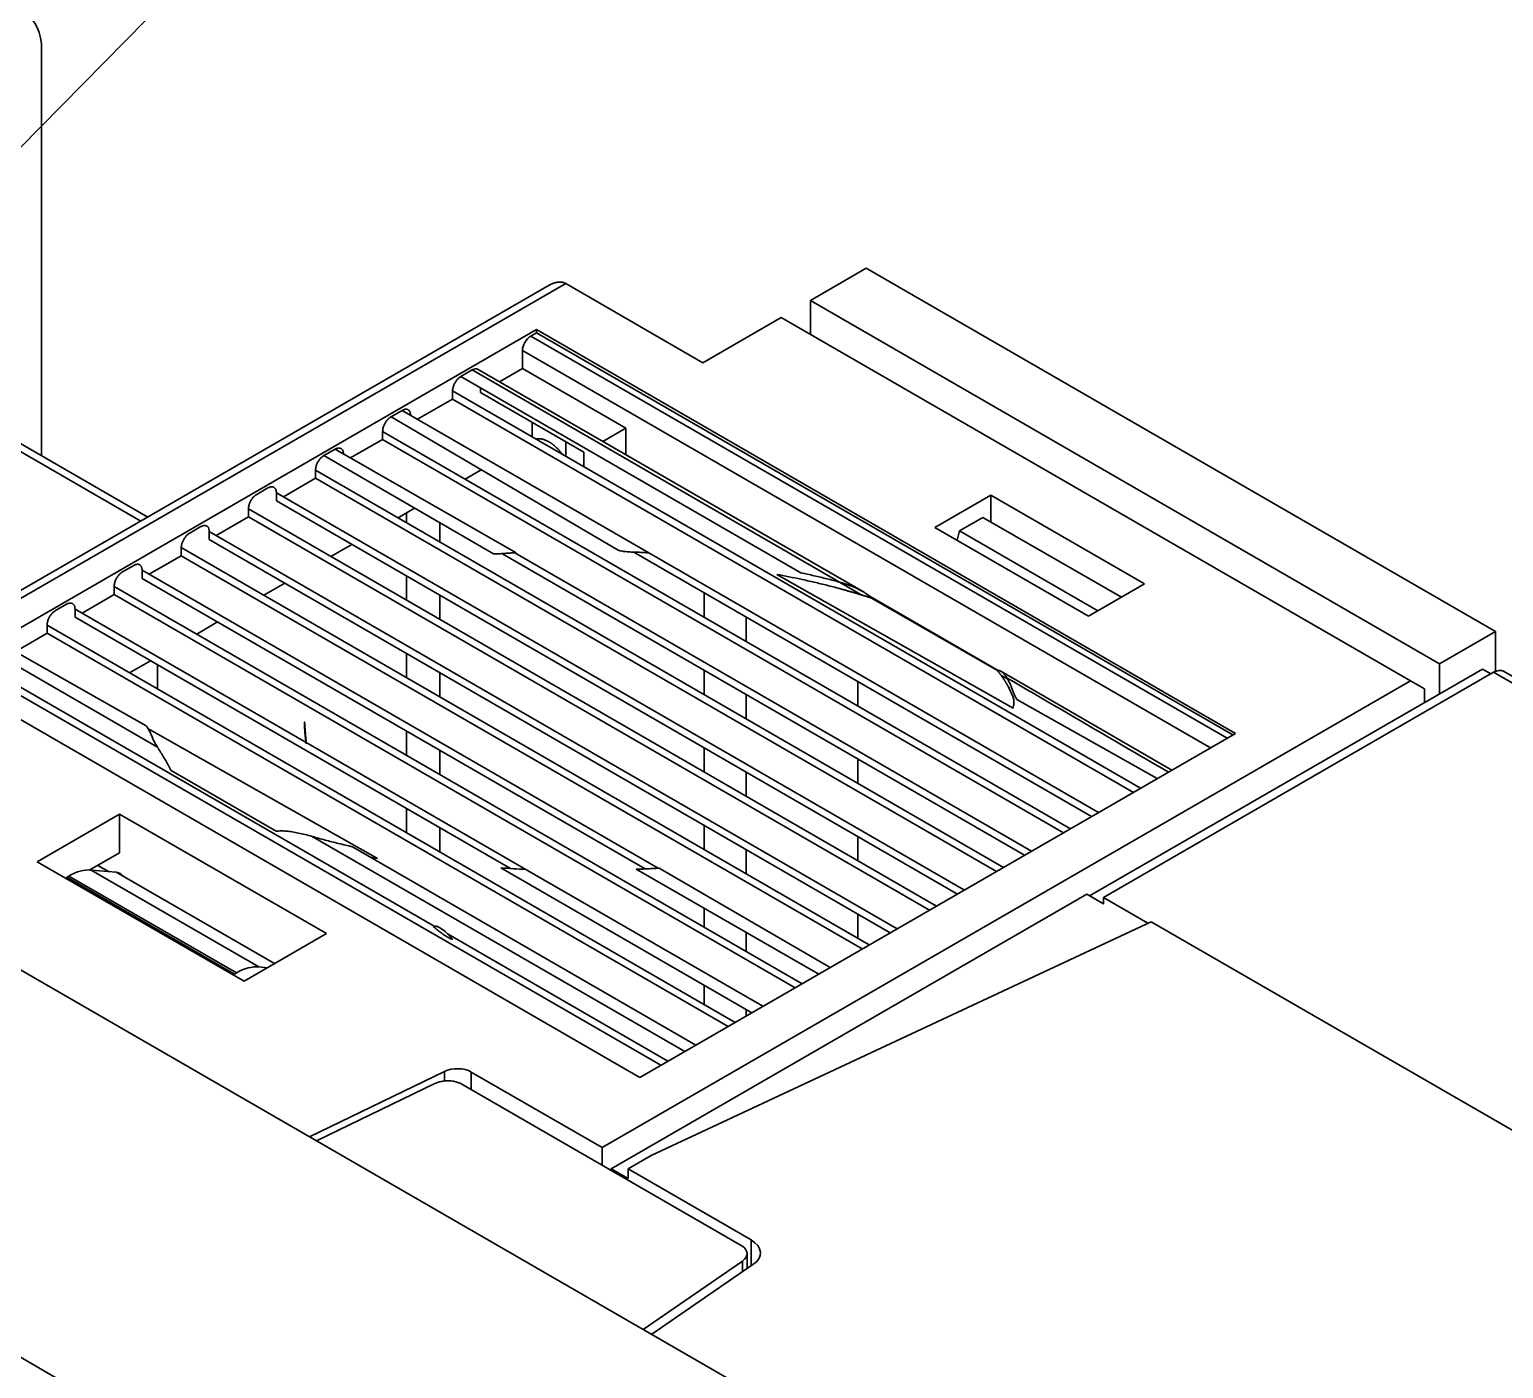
# Model space of a CAD drawing. Header units: millimetres. Extents: x -116965 to 323937, y 291661 to 566926.
# Drawn here: x -17761.9 to -17708.6, y 314452.9 to 314501.2 of the extents above; entities that cross this region are included whole.
import ezdxf

# ---------------------------------------------------------------- set-up
doc = ezdxf.new("R2010")
doc.units = ezdxf.units.MM
doc.layers.get('0').update_dxf_attribs({"lineweight": 18})
for name, color, linetype, lineweight in [('Symbols(Schneider)', 7, 'Continuous', 18), ('Visible Edges(Schneider)', 7, 'Continuous', 35), ('Visible Tangent Edges(Schneider)', 7, 'Continuous', 35)]:
    doc.layers.add(name, color=color, linetype=linetype, lineweight=lineweight)
doc.styles.add('schneder_1', font='micross.ttf')
doc.dimstyles.new('estilo_Schneider$7', dxfattribs={"dimscale": 5, "dimtxt": 3, "dimasz": 3, "dimexe": 2, "dimexo": 1, "dimgap": 0.3, "dimtad": 1, "dimtoh": 1, "dimrnd": 1e-08, "dimzin": 12, "dimtxsty": 'schneder_1', "dimblk": 'Filled-1', "dimcen": 0.09, "dimdle": 10, "dimclrd": 7, "dimclre": 7, "dimclrt": 7, "dimadec": 1, "dimazin": 3, "dimtfac": 0.5, "dimtdec": 3, "dimtmove": 0, "dimatfit": 3, "dimldrblk": 'Filled-1', "dimfxl": 1, "dimtolj": 1, "dimlwd": 15, "dimlwe": 25, "dimarcsym": 0})

# ---------------------------------------------------------------- blocks, each defined once
blk = doc.blocks.new('Filled-1')
at = {"color": 0}
for p, q in [((0, 0), (-1, 0.1667)), ((-1, 0.1667), (-1, -0.1667)), ((-1, 0), (0, 0)), ((-1, -0.1667), (0, 0))]:
    blk.add_line(p, q, dxfattribs=at)
at = {"color": 0, "flags": 128}
blk.add_lwpolyline([(-1, -0.1667), (0, 0), (-1, 0.1667), (-1, -0.1667)], dxfattribs=at)
at = {"color": 0}
blk.add_solid([(-1, -0.1667), (0, 0), (-1, 0.1667), (-1, -0.1667)], dxfattribs=at)

msp = doc.modelspace()

# ---------------------------------------------------------------- linework, layer by layer
at = {"layer": 'Visible Edges(Schneider)'}
for p, q in [((-17449.871435, 314286.95421), (-18057.983267, 314638.04774)), ((-17761.425374, 314500.481291), (-17761.425374, 314485.833077)), ((-17733.658048, 314491.44048), (-17731.637743, 314492.606904)), ((-17708.909311, 314479.484637), (-17731.637743, 314492.606904)), ((-17743.097924, 314491.989899), (-17764.360148, 314479.714148)), ((-17737.542085, 314489.192199), (-17742.491832, 314492.049937)), ((-17733.658048, 314491.44048), (-17733.658048, 314490.215735)), ((-17710.929616, 314478.318214), (-17733.658048, 314491.44048)), ((-17765.068742, 314477.965371), (-17743.552493, 314490.387783)), ((-17743.552493, 314490.387783), (-17718.298679, 314475.807487)), ((-17743.552493, 314490.27114), (-17743.552493, 314490.387783)), ((-17734.713658, 314490.825192), (-17737.542085, 314489.192199)), ((-17711.985226, 314477.702925), (-17734.713658, 314490.825192)), ((-17743.754523, 314490.154498), (-17743.552493, 314490.27114)), ((-17743.552493, 314490.27114), (-17718.399694, 314475.749166)), ((-17744.057569, 314488.988074), (-17744.057569, 314489.629607)), ((-17746.279905, 314488.696468), (-17745.875844, 314488.929753)), ((-17745.661558, 314488.95098), (-17731.744915, 314480.916202)), ((-17744.891688, 314488.506495), (-17744.057569, 314488.988074)), ((-17740.325055, 314486.833107), (-17744.057569, 314488.988074)), ((-17734.001354, 314481.607444), (-17746.279905, 314488.696468)), ((-17745.572798, 314488.113257), (-17745.572798, 314488.28822)), ((-17746.58295, 314487.879972), (-17747.845641, 314487.150957)), ((-17746.58295, 314487.879972), (-17746.58295, 314488.171604)), ((-17746.58295, 314488.171604), (-17721.733131, 314473.824605)), ((-17721.985736, 314473.678763), (-17746.58295, 314487.879972)), ((-17741.840284, 314485.958289), (-17745.572798, 314488.113257)), ((-17757.593613, 314483.620809), (-17764.061563, 314487.355081)), ((-17748.805286, 314487.238439), (-17748.401225, 314487.471724)), ((-17740.600475, 314482.419477), (-17748.805286, 314487.238439)), ((-17748.401225, 314487.471724), (-17739.490537, 314482.327136)), ((-17749.108332, 314486.421942), (-17749.108332, 314486.713574)), ((-17749.108332, 314486.713574), (-17724.258513, 314472.366575)), ((-17741.159175, 314486.351528), (-17740.325055, 314486.833107)), ((-17740.325055, 314485.869949), (-17740.325055, 314486.833107)), ((-17751.229652, 314485.83873), (-17750.825591, 314486.072015)), ((-17750.825591, 314486.072015), (-17744.291288, 314482.321666)), ((-17749.108332, 314486.421942), (-17750.268365, 314485.752197)), ((-17724.511117, 314472.220734), (-17749.108332, 314486.421942)), ((-17745.108516, 314482.286096), (-17751.229652, 314485.83873)), ((-17741.840284, 314485.433434), (-17741.840284, 314485.958289)), ((-17751.532698, 314485.022234), (-17752.694373, 314484.35154)), ((-17751.532698, 314485.022234), (-17751.532698, 314485.313866)), ((-17751.532698, 314485.313866), (-17726.682879, 314470.966867)), ((-17726.935483, 314470.821025), (-17751.532698, 314485.022234)), ((-17746.128354, 314484.993089), (-17745.550431, 314485.326753)), ((-17753.249957, 314484.672307), (-17753.654018, 314484.439022)), ((-17752.946911, 314484.497343), (-17752.946911, 314484.205737)), ((-17728.097159, 314470.150332), (-17752.946911, 314484.497343)), ((-17752.946911, 314484.205737), (-17728.349697, 314470.004529)), ((-17748.55272, 314483.593381), (-17747.95527, 314483.938319)), ((-17729.16287, 314483.246354), (-17727.142565, 314484.412777)), ((-17727.142565, 314484.412777), (-17721.586726, 314481.205112)), ((-17727.142565, 314484.412777), (-17727.142565, 314483.443949)), ((-17753.957064, 314483.622525), (-17755.118739, 314482.951832)), ((-17753.957064, 314483.622525), (-17753.957064, 314483.914157)), ((-17753.957064, 314483.914157), (-17729.107245, 314469.567158)), ((-17729.359849, 314469.421317), (-17753.957064, 314483.622525)), ((-17728.273332, 314483.118396), (-17727.426011, 314483.607597)), ((-17722.425756, 314480.720698), (-17727.426011, 314483.607597)), ((-17755.674323, 314483.272598), (-17756.078384, 314483.039314)), ((-17755.371277, 314483.097635), (-17755.371277, 314482.806029)), ((-17730.521525, 314468.750623), (-17755.371277, 314483.097635)), ((-17723.607031, 314480.038689), (-17729.16287, 314483.246354)), ((-17728.353386, 314482.778998), (-17728.273332, 314483.118396)), ((-17728.273332, 314483.118396), (-17723.273077, 314480.231497)), ((-17756.38143, 314482.222817), (-17756.38143, 314482.514449)), ((-17756.38143, 314482.514449), (-17731.531611, 314468.16745)), ((-17755.371277, 314482.806029), (-17730.774063, 314468.60482)), ((-17750.977086, 314482.193672), (-17750.219499, 314482.631065)), ((-17740.040515, 314482.35306), (-17723.500965, 314472.803946)), ((-17758.098689, 314481.87289), (-17758.50275, 314481.639605)), ((-17756.38143, 314482.222817), (-17757.543105, 314481.552123)), ((-17731.784216, 314468.021609), (-17756.38143, 314482.222817)), ((-17744.798336, 314482.300572), (-17725.925331, 314471.404237)), ((-17725.672793, 314471.55004), (-17744.334818, 314482.324565)), ((-17723.248427, 314472.949749), (-17739.490537, 314482.327136)), ((-17757.795644, 314481.697926), (-17757.795644, 314481.40632)), ((-17739.156137, 314470.936402), (-17757.795644, 314481.697926)), ((-17757.795644, 314481.40632), (-17739.621259, 314470.913335)), ((-17726.338917, 314476.716451), (-17734.874592, 314481.548409)), ((-17758.805796, 314480.823109), (-17759.967472, 314480.152415)), ((-17758.805796, 314480.823109), (-17758.805796, 314481.11474)), ((-17758.805796, 314481.11474), (-17733.955977, 314466.767741)), ((-17734.208582, 314466.6219), (-17758.805796, 314480.823109)), ((-17753.401452, 314480.793964), (-17752.643866, 314481.231357)), ((-17737.491577, 314480.88143), (-17737.491577, 314480.006662)), ((-17721.586726, 314481.205112), (-17723.607031, 314480.038689)), ((-17760.523055, 314480.473181), (-17760.927116, 314480.239897)), ((-17760.22001, 314480.298218), (-17760.22001, 314480.006612)), ((-17751.874136, 314475.479725), (-17760.22001, 314480.298218)), ((-17726.88048, 314478.079417), (-17731.480612, 314480.735305)), ((-17731.422054, 314480.681484), (-17726.90371, 314478.072816)), ((-17761.230162, 314479.4234), (-17761.230162, 314479.715032)), ((-17761.230162, 314479.715032), (-17736.380343, 314465.368033)), ((-17760.22001, 314480.006612), (-17744.494523, 314470.927498)), ((-17755.825818, 314479.394256), (-17755.068232, 314479.831648)), ((-17735.976349, 314479.131847), (-17735.976349, 314480.006612)), ((-17761.230162, 314479.4234), (-17762.385473, 314478.756381)), ((-17736.632948, 314465.222192), (-17761.230162, 314479.4234)), ((-17708.909311, 314479.484637), (-17710.929616, 314478.318214)), ((-17708.909311, 314478.048116), (-17708.909311, 314479.484637)), ((-17762.947422, 314479.073473), (-17757.649446, 314476.083977)), ((-17758.250185, 314477.994547), (-17757.492598, 314478.43194)), ((-17757.24006, 314478.286137), (-17757.24006, 314477.411353)), ((-17737.491577, 314478.082013), (-17737.491577, 314477.20725)), ((-17709.383628, 314478.129865), (-17723.57239, 314469.93798)), ((-17710.929616, 314478.318214), (-17710.929616, 314477.237289)), ((-17709.080583, 314477.954902), (-17709.383628, 314478.129865)), ((-17739.814928, 314463.385074), (-17765.068742, 314477.965371)), ((-17739.057314, 314463.822483), (-17763.654528, 314478.023692)), ((-17741.178634, 314460.848103), (-17711.985226, 314477.702925)), ((-17731.940789, 314477.676681), (-17731.940789, 314476.801924)), ((-17726.784021, 314478.052029), (-17720.597519, 314474.480251)), ((-17708.979567, 314478.013223), (-17723.071195, 314469.877418)), ((-17711.480149, 314477.411319), (-17711.985226, 314477.702925)), ((-17708.622424, 314478.048601), (-17665.488911, 314453.145455)), ((-17735.976349, 314476.332435), (-17735.976349, 314477.207195)), ((-17721.128285, 314474.173813), (-17726.19606, 314477.032214)), ((-17711.480149, 314476.919438), (-17711.480149, 314477.411319)), ((-17757.506746, 314475.932298), (-17757.576094, 314475.972336)), ((-17757.506588, 314475.933171), (-17749.298883, 314471.290115)), ((-17743.937468, 314470.897488), (-17751.869809, 314475.477227)), ((-17718.298679, 314475.807487), (-17739.814928, 314463.385074)), ((-17737.491577, 314475.282596), (-17737.491577, 314474.407838)), ((-17752.953982, 314472.273989), (-17756.752845, 314474.467264)), ((-17735.976349, 314473.533023), (-17735.976349, 314474.407778)), ((-17731.940789, 314474.877264), (-17731.940789, 314474.002512)), ((-17761.588766, 314471.173869), (-17758.608816, 314472.894344)), ((-17758.608816, 314472.894344), (-17751.133688, 314468.578576)), ((-17758.608816, 314471.494635), (-17758.608816, 314472.894344)), ((-17737.491577, 314472.483179), (-17737.491577, 314471.608426)), ((-17750.198374, 314471.712807), (-17737.794623, 314464.551498)), ((-17731.940789, 314472.077847), (-17731.940789, 314471.2031)), ((-17754.113638, 314466.858101), (-17761.588766, 314471.173869)), ((-17758.608816, 314471.494635), (-17759.679232, 314470.876631)), ((-17735.976349, 314470.733611), (-17735.976349, 314471.608361)), ((-17760.521338, 314470.61591), (-17760.449333, 314470.657482)), ((-17759.641211, 314470.874018), (-17758.729159, 314470.792556)), ((-17759.016198, 314470.818194), (-17759.398323, 314471.038813)), ((-17758.729159, 314470.792556), (-17753.01406, 314467.492942)), ((-17735.774318, 314465.717922), (-17744.83588, 314470.949617)), ((-17743.937468, 314470.897488), (-17735.370257, 314465.951207)), ((-17733.350261, 314467.117452), (-17739.955877, 314470.907948)), ((-17739.12032, 314470.93571), (-17732.945613, 314467.351075)), ((-17760.521338, 314470.61591), (-17760.521338, 314470.557589)), ((-17754.460423, 314467.116639), (-17760.521338, 314470.61591)), ((-17759.258647, 314469.828574), (-17759.20814, 314469.857734)), ((-17740.849672, 314460.079491), (-17723.673313, 314469.996247)), ((-17723.071195, 314469.648615), (-17723.673313, 314469.996247)), ((-17723.071195, 314469.877418), (-17723.071195, 314469.64414)), ((-17721.464151, 314468.949591), (-17723.071195, 314469.877418)), ((-17737.491577, 314469.493861), (-17737.491577, 314468.809014)), ((-17731.940789, 314469.27843), (-17731.940789, 314468.403688)), ((-17751.133688, 314468.578576), (-17754.113638, 314466.858101)), ((-17721.34822, 314469.003782), (-17739.408925, 314460.561474)), ((-17735.976349, 314467.934199), (-17735.976349, 314468.624378)), ((-17635.285027, 314419.315174), (-17721.34822, 314469.003782)), ((-17754.388418, 314467.158211), (-17754.460423, 314467.116639)), ((-17753.267215, 314467.346783), (-17753.580296, 314467.374747)), ((-17737.491577, 314466.709382), (-17737.491577, 314466.009602)), ((-17735.976349, 314465.601279), (-17735.976349, 314465.834564)), ((-17751.746271, 314461.241728), (-17746.872285, 314463.602952)), ((-17745.908074, 314463.578647), (-17741.178634, 314460.848103)), ((-17747.217672, 314463.165358), (-17751.491733, 314461.094771)), ((-17746.253462, 314463.141053), (-17736.153155, 314457.309638)), ((-17741.178634, 314460.2111), (-17741.178634, 314460.848103)), ((-17740.243662, 314460.079539), (-17739.408925, 314460.561474)), ((-17740.243662, 314459.729611), (-17740.849672, 314460.079491)), ((-17740.849672, 314460.021173), (-17740.849672, 314460.079491)), ((-17735.799695, 314457.513813), (-17740.243662, 314460.079539)), ((-17740.243662, 314459.729611), (-17740.243662, 314460.079539)), ((-17735.943945, 314456.477521), (-17735.943945, 314457.018032)), ((-17739.697419, 314454.28532), (-17736.111056, 314456.75295)), ((-17735.732321, 314456.623127), (-17739.388939, 314454.10722))]:
    msp.add_line(p, q, dxfattribs=at)
at = {"layer": 'Visible Edges(Schneider)', "flags": 128}
for points in [[(-17742.491833, 314492.049936), (-17742.511168, 314492.060387), (-17742.53122, 314492.069823), (-17742.55199, 314492.07821), (-17742.573454, 314492.08553), (-17742.595616, 314492.091751), (-17742.618442, 314492.096854), (-17742.641939, 314492.100803), (-17742.66609, 314492.103584), (-17742.690877, 314492.105158), (-17742.716295, 314492.105511), (-17742.742291, 314492.104629), (-17742.768793, 314492.102544), (-17742.79571, 314492.099273), (-17742.822963, 314492.094835), (-17742.850472, 314492.089253), (-17742.878154, 314492.082554), (-17742.905922, 314492.074759), (-17742.933701, 314492.065879), (-17742.961407, 314492.055946), (-17742.988969, 314492.044978), (-17743.016405, 314492.032964), (-17743.04374, 314492.019896), (-17743.071018, 314492.00576), (-17743.098266, 314491.990546)], [(-17746.279905, 314488.696469), (-17746.301171, 314488.682695), (-17746.321729, 314488.668145), (-17746.341608, 314488.652763), (-17746.360842, 314488.636492), (-17746.379463, 314488.619278), (-17746.397502, 314488.601065), (-17746.414992, 314488.581796), (-17746.431966, 314488.561417), (-17746.44843, 314488.539914), (-17746.464316, 314488.517411), (-17746.479522, 314488.49407), (-17746.493958, 314488.470067), (-17746.507522, 314488.445567), (-17746.520128, 314488.420725), (-17746.531669, 314488.395718), (-17746.542054, 314488.370712), (-17746.551211, 314488.345836), (-17746.559149, 314488.321063), (-17746.565897, 314488.296349), (-17746.571494, 314488.271626), (-17746.575964, 314488.246847), (-17746.579341, 314488.221955), (-17746.581662, 314488.196893), (-17746.582953, 314488.171603)], [(-17748.805287, 314487.238439), (-17748.826553, 314487.224665), (-17748.847111, 314487.210115), (-17748.86699, 314487.194734), (-17748.886223, 314487.178462), (-17748.904845, 314487.161248), (-17748.922884, 314487.143035), (-17748.940373, 314487.123766), (-17748.957348, 314487.103387), (-17748.973811, 314487.081885), (-17748.989697, 314487.059381), (-17749.004904, 314487.03604), (-17749.01934, 314487.012038), (-17749.032904, 314486.987537), (-17749.045509, 314486.962695), (-17749.05705, 314486.937689), (-17749.067435, 314486.912682), (-17749.076592, 314486.887806), (-17749.08453, 314486.863033), (-17749.091278, 314486.838319), (-17749.096875, 314486.813596), (-17749.101345, 314486.788818), (-17749.104722, 314486.763925), (-17749.107044, 314486.738863), (-17749.108334, 314486.713573)], [(-17748.098183, 314487.296762), (-17748.099474, 314487.320573), (-17748.1018, 314487.342962), (-17748.105182, 314487.363964), (-17748.109656, 314487.383595), (-17748.115254, 314487.40186), (-17748.122007, 314487.418797), (-17748.12995, 314487.434406), (-17748.139111, 314487.448711), (-17748.149501, 314487.461729), (-17748.161047, 314487.473401), (-17748.173652, 314487.483688), (-17748.187221, 314487.492517), (-17748.201657, 314487.499851), (-17748.216868, 314487.505618), (-17748.232754, 314487.509773), (-17748.249218, 314487.512265), (-17748.266192, 314487.513038), (-17748.283677, 314487.512104), (-17748.301711, 314487.50949), (-17748.320328, 314487.505198), (-17748.339552, 314487.499261), (-17748.359426, 314487.491691), (-17748.37997, 314487.482506), (-17748.401226, 314487.471724)], [(-17750.52258, 314485.898103), (-17750.523919, 314485.921808), (-17750.52628, 314485.944106), (-17750.529695, 314485.965022), (-17750.534203, 314485.984561), (-17750.539829, 314486.002754), (-17750.546611, 314486.019607), (-17750.554574, 314486.03515), (-17750.563754, 314486.049399), (-17750.574159, 314486.062353), (-17750.585714, 314486.073969), (-17750.598324, 314486.084197), (-17750.611888, 314486.092985), (-17750.626319, 314486.100266), (-17750.641512, 314486.106), (-17750.657383, 314486.110119), (-17750.673823, 314486.11258), (-17750.690773, 314486.113328), (-17750.708234, 314486.11238), (-17750.726244, 314486.109746), (-17750.744827, 314486.105458), (-17750.764026, 314486.099518), (-17750.783862, 314486.091954), (-17750.804377, 314486.082779), (-17750.825595, 314486.072014)], [(-17743.582093, 314486.439005), (-17743.565027, 314486.442278), (-17743.547677, 314486.444926), (-17743.530057, 314486.44695), (-17743.512172, 314486.448354), (-17743.494032, 314486.449116), (-17743.475651, 314486.44925), (-17743.45703, 314486.448749), (-17743.438182, 314486.447612), (-17743.419117, 314486.445832), (-17743.399835, 314486.44341), (-17743.380351, 314486.440348), (-17743.360684, 314486.436641), (-17743.34082, 314486.43228), (-17743.320787, 314486.427272), (-17743.300585, 314486.42161), (-17743.280225, 314486.4153), (-17743.259715, 314486.408331), (-17743.23907, 314486.400711), (-17743.218291, 314486.392435), (-17743.197396, 314486.383508), (-17743.17639, 314486.373927), (-17743.155282, 314486.363688), (-17743.134084, 314486.352795), (-17743.112798, 314486.34124)], [(-17743.112798, 314486.34124), (-17743.098661, 314486.333222), (-17743.084543, 314486.324949), (-17743.070464, 314486.31642), (-17743.056413, 314486.307646), (-17743.042411, 314486.298633), (-17743.028442, 314486.289378), (-17743.014522, 314486.279894), (-17743.000649, 314486.270183), (-17742.98683, 314486.260247), (-17742.973054, 314486.250085), (-17742.959331, 314486.239698), (-17742.945642, 314486.229069), (-17742.931991, 314486.218212), (-17742.918369, 314486.207105), (-17742.904781, 314486.195762), (-17742.891212, 314486.184168), (-17742.877667, 314486.172321), (-17742.864146, 314486.160221), (-17742.850655, 314486.147876), (-17742.837201, 314486.135287), (-17742.823782, 314486.122455), (-17742.810415, 314486.109382), (-17742.797097, 314486.096069), (-17742.783827, 314486.082523)], [(-17742.783827, 314486.082523), (-17742.776375, 314486.074784), (-17742.768948, 314486.066969), (-17742.761544, 314486.05908), (-17742.754165, 314486.051121), (-17742.74681, 314486.043098), (-17742.739488, 314486.035005), (-17742.7322, 314486.026859), (-17742.724941, 314486.018647), (-17742.717716, 314486.010382), (-17742.71053, 314486.002062), (-17742.703377, 314485.993682), (-17742.696262, 314485.985259), (-17742.689186, 314485.976785), (-17742.682154, 314485.96827), (-17742.675165, 314485.959707), (-17742.668209, 314485.951103), (-17742.661297, 314485.94244), (-17742.654414, 314485.933716), (-17742.647565, 314485.924934), (-17742.64073, 314485.916071), (-17742.633923, 314485.907141), (-17742.627137, 314485.898123), (-17742.620364, 314485.889018), (-17742.613606, 314485.879816)], [(-17751.229655, 314485.83873), (-17751.250921, 314485.824955), (-17751.271475, 314485.810408), (-17751.291353, 314485.795027), (-17751.310592, 314485.778752), (-17751.329213, 314485.761538), (-17751.347252, 314485.743326), (-17751.364742, 314485.724056), (-17751.381711, 314485.70368), (-17751.39818, 314485.682175), (-17751.414066, 314485.659671), (-17751.429272, 314485.63633), (-17751.443703, 314485.612331), (-17751.457272, 314485.587828), (-17751.469873, 314485.562988), (-17751.481414, 314485.537981), (-17751.491804, 314485.512972), (-17751.500961, 314485.488096), (-17751.508894, 314485.463326), (-17751.515647, 314485.438609), (-17751.521239, 314485.413889), (-17751.525709, 314485.389111), (-17751.529091, 314485.364215), (-17751.531407, 314485.339156), (-17751.532698, 314485.313866)], [(-17752.946915, 314484.497345), (-17752.948206, 314484.521156), (-17752.950533, 314484.543545), (-17752.953914, 314484.564547), (-17752.958389, 314484.584178), (-17752.963986, 314484.602443), (-17752.970739, 314484.61938), (-17752.978682, 314484.634989), (-17752.987844, 314484.649294), (-17752.998233, 314484.662312), (-17753.009779, 314484.673984), (-17753.022385, 314484.684271), (-17753.035954, 314484.6931), (-17753.050389, 314484.700434), (-17753.065601, 314484.706201), (-17753.081487, 314484.710356), (-17753.09795, 314484.712848), (-17753.114925, 314484.713621), (-17753.13241, 314484.712687), (-17753.150444, 314484.710073), (-17753.169061, 314484.705782), (-17753.188284, 314484.699844), (-17753.208158, 314484.692274), (-17753.228702, 314484.683089), (-17753.249958, 314484.672307)], [(-17753.654019, 314484.439022), (-17753.675285, 314484.425248), (-17753.695843, 314484.410698), (-17753.715722, 314484.395317), (-17753.734955, 314484.379045), (-17753.753577, 314484.361831), (-17753.771616, 314484.343618), (-17753.789106, 314484.324349), (-17753.80608, 314484.30397), (-17753.822544, 314484.282468), (-17753.83843, 314484.259964), (-17753.853636, 314484.236623), (-17753.868072, 314484.212621), (-17753.881636, 314484.18812), (-17753.894242, 314484.163278), (-17753.905783, 314484.138272), (-17753.916168, 314484.113265), (-17753.925324, 314484.088389), (-17753.933262, 314484.063616), (-17753.940011, 314484.038902), (-17753.945608, 314484.014179), (-17753.950078, 314483.989401), (-17753.953454, 314483.964508), (-17753.955776, 314483.939446), (-17753.957067, 314483.914156)], [(-17756.078388, 314483.039313), (-17756.099654, 314483.025538), (-17756.120207, 314483.010991), (-17756.140086, 314482.99561), (-17756.159324, 314482.979335), (-17756.177941, 314482.962124), (-17756.195985, 314482.943909), (-17756.213474, 314482.924639), (-17756.230444, 314482.904263), (-17756.246912, 314482.882758), (-17756.262798, 314482.860254), (-17756.278005, 314482.836914), (-17756.292436, 314482.812914), (-17756.306005, 314482.788411), (-17756.318605, 314482.763571), (-17756.330146, 314482.738565), (-17756.340536, 314482.713555), (-17756.349693, 314482.688679), (-17756.357626, 314482.663909), (-17756.364379, 314482.639192), (-17756.369972, 314482.614472), (-17756.374442, 314482.589694), (-17756.377823, 314482.564798), (-17756.38014, 314482.539739), (-17756.381431, 314482.514449)], [(-17755.371279, 314483.097638), (-17755.372575, 314483.121446), (-17755.374897, 314483.143838), (-17755.378278, 314483.16484), (-17755.382753, 314483.184471), (-17755.388355, 314483.202734), (-17755.395108, 314483.21967), (-17755.403046, 314483.235282), (-17755.412207, 314483.249587), (-17755.422597, 314483.262605), (-17755.434143, 314483.274277), (-17755.446748, 314483.284564), (-17755.460322, 314483.29339), (-17755.474758, 314483.300724), (-17755.489965, 314483.306494), (-17755.50585, 314483.310649), (-17755.522319, 314483.313138), (-17755.539288, 314483.313914), (-17755.556773, 314483.31298), (-17755.574812, 314483.310363), (-17755.593424, 314483.306074), (-17755.612653, 314483.300134), (-17755.632522, 314483.292567), (-17755.653071, 314483.283379), (-17755.674327, 314483.272597)], [(-17739.490534, 314482.327134), (-17739.539569, 314482.330004), (-17739.588469, 314482.33289), (-17739.637321, 314482.335755), (-17739.686211, 314482.338547), (-17739.735217, 314482.341217), (-17739.784435, 314482.343719), (-17739.833933, 314482.346005), (-17739.883805, 314482.348024), (-17739.934073, 314482.349765), (-17739.984553, 314482.351339), (-17740.03498, 314482.352883), (-17740.085108, 314482.354549), (-17740.134692, 314482.356473), (-17740.183472, 314482.358801), (-17740.231197, 314482.361676), (-17740.277616, 314482.365239), (-17740.322537, 314482.369605), (-17740.365985, 314482.374755), (-17740.40805, 314482.380642), (-17740.448809, 314482.387222), (-17740.488345, 314482.394442), (-17740.526745, 314482.402256), (-17740.564094, 314482.410616), (-17740.600471, 314482.419476)], [(-17757.795645, 314481.697929), (-17757.796941, 314481.721737), (-17757.799263, 314481.74413), (-17757.802647, 314481.76513), (-17757.807121, 314481.784761), (-17757.812718, 314481.803026), (-17757.819472, 314481.819963), (-17757.827412, 314481.835574), (-17757.836574, 314481.849879), (-17757.846963, 314481.862897), (-17757.858512, 314481.874567), (-17757.871117, 314481.884854), (-17757.884686, 314481.893683), (-17757.899124, 314481.901015), (-17757.914333, 314481.906784), (-17757.930219, 314481.910939), (-17757.946683, 314481.913431), (-17757.963655, 314481.914206), (-17757.981142, 314481.91327), (-17757.999176, 314481.910656), (-17758.017791, 314481.906366), (-17758.037019, 314481.900426), (-17758.056888, 314481.892859), (-17758.077437, 314481.88367), (-17758.098691, 314481.87289)], [(-17744.291287, 314482.321666), (-17744.3046, 314482.323001), (-17744.320371, 314482.324019), (-17744.339098, 314482.32467), (-17744.361265, 314482.324898), (-17744.387372, 314482.324642), (-17744.417915, 314482.323861), (-17744.453381, 314482.322495), (-17744.494276, 314482.320487), (-17744.540753, 314482.317826), (-17744.591666, 314482.314633), (-17744.645528, 314482.311068), (-17744.700863, 314482.307297), (-17744.756179, 314482.303476), (-17744.810001, 314482.299772), (-17744.860847, 314482.29634), (-17744.907233, 314482.293348), (-17744.948002, 314482.290912), (-17744.983324, 314482.289023), (-17745.013694, 314482.287625), (-17745.039603, 314482.28666), (-17745.061548, 314482.286081), (-17745.080016, 314482.285831), (-17745.095507, 314482.285853), (-17745.108517, 314482.286095)], [(-17758.502751, 314481.639606), (-17758.524018, 314481.625831), (-17758.544573, 314481.611283), (-17758.564454, 314481.5959), (-17758.583688, 314481.579628), (-17758.60231, 314481.562414), (-17758.620348, 314481.544202), (-17758.637838, 314481.524932), (-17758.654812, 314481.504553), (-17758.671279, 314481.483049), (-17758.687162, 314481.460547), (-17758.702369, 314481.437206), (-17758.716804, 314481.413204), (-17758.730371, 314481.388702), (-17758.742972, 314481.363863), (-17758.754515, 314481.338855), (-17758.7649, 314481.313848), (-17758.774057, 314481.288972), (-17758.781995, 314481.264199), (-17758.788743, 314481.239485), (-17758.794338, 314481.214764), (-17758.798808, 314481.189985), (-17758.802187, 314481.165091), (-17758.804506, 314481.140031), (-17758.805797, 314481.11474)], [(-17732.61044, 314481.270968), (-17732.665519, 314481.285844), (-17732.720864, 314481.300655), (-17732.776474, 314481.315403), (-17732.832349, 314481.330081), (-17732.888479, 314481.344689), (-17732.944864, 314481.359228), (-17733.0015, 314481.373689), (-17733.058376, 314481.388072), (-17733.115494, 314481.402378), (-17733.172852, 314481.416605), (-17733.230451, 314481.430755), (-17733.288291, 314481.444821), (-17733.346372, 314481.458809), (-17733.404703, 314481.472719), (-17733.46327, 314481.486549), (-17733.522083, 314481.500298), (-17733.581137, 314481.51397), (-17733.640441, 314481.527563), (-17733.699986, 314481.541073), (-17733.759772, 314481.554505), (-17733.819799, 314481.567859), (-17733.880076, 314481.581136), (-17733.940594, 314481.594329), (-17734.001353, 314481.607444)], [(-17734.001127, 314481.37414), (-17733.940584, 314481.361066), (-17733.880269, 314481.347912), (-17733.82017, 314481.334678), (-17733.760302, 314481.321354), (-17733.700651, 314481.30795), (-17733.641226, 314481.294465), (-17733.582033, 314481.280896), (-17733.523056, 314481.267242), (-17733.464311, 314481.253504), (-17733.405782, 314481.239685), (-17733.34748, 314481.22578), (-17733.289404, 314481.211795), (-17733.231554, 314481.197729), (-17733.173926, 314481.183579), (-17733.11652, 314481.169346), (-17733.05934, 314481.155032), (-17733.002391, 314481.140635), (-17732.945664, 314481.12616), (-17732.889163, 314481.111599), (-17732.832883, 314481.09696), (-17732.77683, 314481.082235), (-17732.720999, 314481.067432), (-17732.665394, 314481.052543), (-17732.610016, 314481.037573)], [(-17732.205141, 314481.135955), (-17732.227553, 314481.144723), (-17732.249427, 314481.15313), (-17732.270697, 314481.161145), (-17732.291299, 314481.168784), (-17732.311168, 314481.176023), (-17732.330238, 314481.182856), (-17732.34844, 314481.189272), (-17732.365713, 314481.195268), (-17732.382037, 314481.200849), (-17732.397538, 314481.206088), (-17732.412407, 314481.211047), (-17732.426829, 314481.215786), (-17732.44099, 314481.220369), (-17732.45506, 314481.224865), (-17732.46924, 314481.229337), (-17732.483705, 314481.233845), (-17732.498594, 314481.238437), (-17732.513887, 314481.243089), (-17732.529522, 314481.247778), (-17732.545427, 314481.252478), (-17732.561535, 314481.257172), (-17732.577791, 314481.26183), (-17732.594111, 314481.266441), (-17732.61044, 314481.270968)], [(-17732.610016, 314481.037573), (-17732.593904, 314481.033131), (-17732.577801, 314481.028685), (-17732.56178, 314481.024257), (-17732.545895, 314481.019863), (-17732.530206, 314481.015522), (-17732.514773, 314481.011251), (-17732.499663, 314481.007065), (-17732.484933, 314481.002988), (-17732.470608, 314480.999023), (-17732.456543, 314480.995124), (-17732.442551, 314480.991244), (-17732.428452, 314480.987326), (-17732.414059, 314480.983316), (-17732.3992, 314480.979164), (-17732.383685, 314480.974812), (-17732.367327, 314480.970212), (-17732.349991, 314480.965315), (-17732.331692, 314480.960134), (-17732.312497, 314480.95468), (-17732.292455, 314480.948976), (-17732.271642, 314480.943039), (-17732.25011, 314480.936888), (-17732.227924, 314480.930536), (-17732.205141, 314480.924006)], [(-17731.879165, 314480.989106), (-17731.891564, 314480.995424), (-17731.904058, 314481.00172), (-17731.916659, 314481.008011), (-17731.929351, 314481.014276), (-17731.942135, 314481.020522), (-17731.955005, 314481.026746), (-17731.967963, 314481.032948), (-17731.981002, 314481.039119), (-17731.994118, 314481.045268), (-17732.007321, 314481.051394), (-17732.02062, 314481.057504), (-17732.03402, 314481.063589), (-17732.047536, 314481.069668), (-17732.061172, 314481.075733), (-17732.074939, 314481.08179), (-17732.088845, 314481.087839), (-17732.1029, 314481.09389), (-17732.117095, 314481.099933), (-17732.131435, 314481.105971), (-17732.145909, 314481.111997), (-17732.160523, 314481.118009), (-17732.175267, 314481.124008), (-17732.190142, 314481.129993), (-17732.205141, 314481.135955)], [(-17732.205141, 314480.924006), (-17732.190503, 314480.91976), (-17732.175956, 314480.915532), (-17732.16152, 314480.911325), (-17732.147181, 314480.90714), (-17732.132957, 314480.902976), (-17732.118839, 314480.898836), (-17732.104846, 314480.894722), (-17732.090969, 314480.890632), (-17732.077212, 314480.886566), (-17732.063571, 314480.882528), (-17732.050026, 314480.878507), (-17732.036578, 314480.874502), (-17732.023201, 314480.870511), (-17732.009893, 314480.866532), (-17731.996637, 314480.862561), (-17731.983424, 314480.858592), (-17731.970246, 314480.854621), (-17731.957101, 314480.850652), (-17731.943989, 314480.846687), (-17731.930922, 314480.842724), (-17731.917907, 314480.838764), (-17731.90494, 314480.834815), (-17731.892021, 314480.830866), (-17731.879165, 314480.826931)], [(-17731.422057, 314480.681483), (-17731.436575, 314480.695633), (-17731.451531, 314480.709613), (-17731.466921, 314480.723426), (-17731.482705, 314480.737061), (-17731.498861, 314480.750515), (-17731.515368, 314480.763778), (-17731.532203, 314480.776857), (-17731.549346, 314480.789735), (-17731.566763, 314480.802428), (-17731.584474, 314480.814978), (-17731.602523, 314480.827412), (-17731.620933, 314480.839765), (-17731.639747, 314480.852068), (-17731.658985, 314480.86436), (-17731.678705, 314480.876668), (-17731.698926, 314480.889027), (-17731.719686, 314480.901447), (-17731.740986, 314480.913922), (-17731.762806, 314480.926426), (-17731.785127, 314480.938957), (-17731.807944, 314480.951502), (-17731.831229, 314480.964049), (-17731.854975, 314480.976586), (-17731.879165, 314480.989106)], [(-17731.879165, 314480.826931), (-17731.856565, 314480.819989), (-17731.834316, 314480.813134), (-17731.812429, 314480.806377), (-17731.790941, 314480.799722), (-17731.769868, 314480.793178), (-17731.749247, 314480.786751), (-17731.729089, 314480.780452), (-17731.709436, 314480.77429), (-17731.690285, 314480.768261), (-17731.671586, 314480.762354), (-17731.653248, 314480.756544), (-17731.635205, 314480.750804), (-17731.617373, 314480.745109), (-17731.599681, 314480.739439), (-17731.582047, 314480.733768), (-17731.564398, 314480.728073), (-17731.546668, 314480.722336), (-17731.52887, 314480.716554), (-17731.511023, 314480.710745), (-17731.493163, 314480.70491), (-17731.475312, 314480.699059), (-17731.45749, 314480.693197), (-17731.43973, 314480.687337), (-17731.422057, 314480.681483)], [(-17760.927118, 314480.239897), (-17760.948384, 314480.226123), (-17760.968939, 314480.211574), (-17760.988821, 314480.196191), (-17761.008054, 314480.17992), (-17761.026676, 314480.162706), (-17761.044715, 314480.144493), (-17761.062204, 314480.125224), (-17761.079179, 314480.104845), (-17761.095645, 314480.083341), (-17761.111528, 314480.060839), (-17761.126735, 314480.037498), (-17761.141171, 314480.013495), (-17761.154737, 314479.988994), (-17761.167338, 314479.964154), (-17761.178879, 314479.939148), (-17761.189266, 314479.91414), (-17761.198423, 314479.889264), (-17761.206361, 314479.864491), (-17761.213109, 314479.839777), (-17761.218704, 314479.815055), (-17761.223174, 314479.790277), (-17761.226553, 314479.765383), (-17761.228872, 314479.740322), (-17761.230163, 314479.715032)], [(-17760.220012, 314480.298221), (-17760.221307, 314480.322029), (-17760.223629, 314480.344421), (-17760.227013, 314480.365422), (-17760.231488, 314480.385053), (-17760.237085, 314480.403318), (-17760.243838, 314480.420254), (-17760.251778, 314480.435865), (-17760.26094, 314480.45017), (-17760.27133, 314480.463188), (-17760.282875, 314480.47486), (-17760.295483, 314480.485145), (-17760.309052, 314480.493975), (-17760.32349, 314480.501307), (-17760.338699, 314480.507076), (-17760.354585, 314480.511231), (-17760.371049, 314480.513723), (-17760.388021, 314480.514497), (-17760.405508, 314480.513561), (-17760.423542, 314480.510947), (-17760.442157, 314480.506657), (-17760.461385, 314480.500717), (-17760.481255, 314480.49315), (-17760.501803, 314480.483962), (-17760.523057, 314480.473182)], [(-17726.744109, 314478.025392), (-17726.752201, 314478.031332), (-17726.760149, 314478.036916), (-17726.767962, 314478.042139), (-17726.775644, 314478.047014), (-17726.783202, 314478.051539), (-17726.790629, 314478.055732), (-17726.797941, 314478.059587), (-17726.805133, 314478.063116), (-17726.812204, 314478.066331), (-17726.819149, 314478.069228), (-17726.825965, 314478.071812), (-17726.832656, 314478.074062), (-17726.839221, 314478.075978), (-17726.845651, 314478.077543), (-17726.851947, 314478.078759), (-17726.858112, 314478.079615), (-17726.864157, 314478.080096), (-17726.870082, 314478.080191), (-17726.875906, 314478.079905), (-17726.881633, 314478.079245), (-17726.887268, 314478.0782), (-17726.892817, 314478.076781), (-17726.898299, 314478.074985), (-17726.903713, 314478.072816)], [(-17726.903713, 314478.072816), (-17726.897162, 314478.065001), (-17726.890616, 314478.057134), (-17726.884085, 314478.049225), (-17726.877567, 314478.041285), (-17726.871079, 314478.033334), (-17726.86463, 314478.025372), (-17726.858228, 314478.017416), (-17726.851875, 314478.009476), (-17726.845574, 314478.001562), (-17726.839317, 314477.993639), (-17726.833075, 314477.985674), (-17726.826808, 314477.977634), (-17726.820508, 314477.969486), (-17726.81414, 314477.961193), (-17726.807681, 314477.95272), (-17726.801101, 314477.944032), (-17726.794386, 314477.935105), (-17726.787542, 314477.925942), (-17726.780567, 314477.916553), (-17726.773477, 314477.906948), (-17726.766271, 314477.897142), (-17726.758973, 314477.887144), (-17726.75158, 314477.876969), (-17726.744109, 314477.866626)], [(-17726.556461, 314477.805998), (-17726.572487, 314477.83054), (-17726.590391, 314477.85605), (-17726.609099, 314477.881402), (-17726.627552, 314477.905449), (-17726.644676, 314477.927076), (-17726.659406, 314477.945141), (-17726.670672, 314477.958515), (-17726.677411, 314477.966071), (-17726.681544, 314477.970309), (-17726.685691, 314477.974489), (-17726.689867, 314477.978608), (-17726.694062, 314477.982665), (-17726.698282, 314477.98667), (-17726.702526, 314477.990605), (-17726.706793, 314477.994493), (-17726.71108, 314477.998314), (-17726.715348, 314478.002046), (-17726.719548, 314478.005661), (-17726.72369, 314478.009165), (-17726.727804, 314478.012574), (-17726.731884, 314478.015892), (-17726.735959, 314478.019129), (-17726.740024, 314478.022288), (-17726.744109, 314478.025392)], [(-17726.744109, 314477.866626), (-17726.739971, 314477.860889), (-17726.735819, 314477.85511), (-17726.731662, 314477.849295), (-17726.727501, 314477.843444), (-17726.723339, 314477.83756), (-17726.719177, 314477.831647), (-17726.71502, 314477.825715), (-17726.710863, 314477.819761), (-17726.706716, 314477.813791), (-17726.702574, 314477.807789), (-17726.698417, 314477.801752), (-17726.69425, 314477.795664), (-17726.690065, 314477.789516), (-17726.685845, 314477.783292), (-17726.681597, 314477.776984), (-17726.67731, 314477.770583), (-17726.672975, 314477.764075), (-17726.668591, 314477.757462), (-17726.664169, 314477.750754), (-17726.6597, 314477.743947), (-17726.655196, 314477.737047), (-17726.650658, 314477.730061), (-17726.646082, 314477.722992), (-17726.641478, 314477.715839)], [(-17726.641478, 314477.715839), (-17726.635852, 314477.707007), (-17726.630312, 314477.698264), (-17726.624865, 314477.689612), (-17726.619508, 314477.681063), (-17726.614244, 314477.672617), (-17726.609085, 314477.664283), (-17726.604027, 314477.656062), (-17726.599075, 314477.647964), (-17726.594235, 314477.639986), (-17726.58949, 314477.632118), (-17726.584837, 314477.624343), (-17726.580266, 314477.616648), (-17726.575757, 314477.609017), (-17726.571316, 314477.601436), (-17726.566914, 314477.593888), (-17726.56255, 314477.586357), (-17726.558215, 314477.578832), (-17726.553909, 314477.571318), (-17726.549636, 314477.563812), (-17726.545402, 314477.556328), (-17726.541207, 314477.548867), (-17726.537055, 314477.541431), (-17726.532956, 314477.534031), (-17726.528905, 314477.526669)], [(-17726.19606, 314477.032215), (-17726.212572, 314477.057889), (-17726.228877, 314477.084222), (-17726.244844, 314477.111139), (-17726.26033, 314477.138574), (-17726.275209, 314477.166447), (-17726.289347, 314477.194699), (-17726.302598, 314477.223251), (-17726.314842, 314477.25204), (-17726.326022, 314477.281037), (-17726.336464, 314477.31041), (-17726.346565, 314477.340364), (-17726.356719, 314477.371116), (-17726.367345, 314477.402874), (-17726.378838, 314477.435851), (-17726.391602, 314477.470257), (-17726.406043, 314477.506304), (-17726.42242, 314477.544059), (-17726.440411, 314477.58304), (-17726.459557, 314477.62261), (-17726.479407, 314477.662147), (-17726.499489, 314477.701022), (-17726.519358, 314477.738602), (-17726.538533, 314477.774262), (-17726.556577, 314477.807372)], [(-17726.556461, 314477.805998), (-17726.314418, 314477.666104), (-17726.072119, 314477.525785), (-17725.82959, 314477.385076), (-17725.586848, 314477.244017), (-17725.343913, 314477.102641), (-17725.100825, 314476.960992), (-17724.857587, 314476.819112), (-17724.614233, 314476.677022), (-17724.370779, 314476.534783), (-17724.127262, 314476.392414), (-17723.883687, 314476.249962), (-17723.640083, 314476.107465), (-17723.396479, 314475.964962), (-17723.152894, 314475.822488), (-17722.909343, 314475.680077), (-17722.665859, 314475.537783), (-17722.422462, 314475.395628), (-17722.179176, 314475.253654), (-17721.93602, 314475.111905), (-17721.693019, 314474.970412), (-17721.450195, 314474.829211), (-17721.207574, 314474.688355), (-17720.965174, 314474.547866), (-17720.72302, 314474.407791)], [(-17726.528905, 314477.526669), (-17726.51193, 314477.494933), (-17726.495611, 314477.463096), (-17726.479855, 314477.431212), (-17726.464567, 314477.399337), (-17726.449635, 314477.367523), (-17726.434973, 314477.335831), (-17726.420474, 314477.304317), (-17726.406053, 314477.273031), (-17726.39166, 314477.241995), (-17726.377537, 314477.211082), (-17726.363973, 314477.180119), (-17726.351266, 314477.148944), (-17726.339706, 314477.117385), (-17726.329586, 314477.085285), (-17726.3212, 314477.052467), (-17726.314847, 314477.018769), (-17726.310748, 314476.98406), (-17726.308884, 314476.948361), (-17726.309139, 314476.911727), (-17726.311427, 314476.874209), (-17726.315646, 314476.835871), (-17726.321701, 314476.796756), (-17726.32949, 314476.756936), (-17726.338921, 314476.71645)], [(-17757.649449, 314476.083977), (-17757.630492, 314476.056544), (-17757.611794, 314476.02864), (-17757.593422, 314476.000229), (-17757.575441, 314475.97126), (-17757.557925, 314475.941699), (-17757.540941, 314475.911498), (-17757.524562, 314475.88062), (-17757.508847, 314475.849018), (-17757.493835, 314475.816682), (-17757.479354, 314475.783707), (-17757.465195, 314475.750223), (-17757.451149, 314475.71635), (-17757.437019, 314475.682221), (-17757.422586, 314475.647961), (-17757.407639, 314475.613691), (-17757.391982, 314475.579548), (-17757.375444, 314475.545618), (-17757.358048, 314475.511895), (-17757.33986, 314475.478329), (-17757.320954, 314475.444882), (-17757.301395, 314475.411512), (-17757.281247, 314475.378171), (-17757.260585, 314475.34482), (-17757.239468, 314475.311415)], [(-17751.932869, 314476.154898), (-17751.932689, 314476.166366), (-17751.932491, 314476.176575), (-17751.93226, 314476.185524), (-17751.932012, 314476.193237), (-17751.931735, 314476.19971), (-17751.931427, 314476.20496), (-17751.931094, 314476.20899), (-17751.930728, 314476.211815), (-17751.930331, 314476.213435), (-17751.929895, 314476.213831), (-17751.929425, 314476.212973), (-17751.92891, 314476.210835), (-17751.928351, 314476.207386), (-17751.92774, 314476.202606), (-17751.927082, 314476.196467), (-17751.926367, 314476.188938), (-17751.925591, 314476.179997), (-17751.924751, 314476.169647), (-17751.923848, 314476.157899), (-17751.922867, 314476.144766), (-17751.921812, 314476.130252), (-17751.920683, 314476.114369), (-17751.919467, 314476.097122), (-17751.918166, 314476.078523)], [(-17751.86555, 314475.4304), (-17751.870068, 314475.455768), (-17751.874439, 314475.48156), (-17751.878666, 314475.507775), (-17751.882739, 314475.534418), (-17751.886667, 314475.561489), (-17751.890446, 314475.588986), (-17751.89408, 314475.616911), (-17751.897565, 314475.645273), (-17751.900898, 314475.674067), (-17751.904084, 314475.703291), (-17751.907119, 314475.732931), (-17751.910007, 314475.762994), (-17751.912745, 314475.793467), (-17751.915327, 314475.824347), (-17751.917764, 314475.855627), (-17751.920042, 314475.887305), (-17751.922174, 314475.919374), (-17751.924158, 314475.951833), (-17751.925986, 314475.984684), (-17751.927662, 314476.017933), (-17751.929194, 314476.051577), (-17751.930567, 314476.085613), (-17751.931795, 314476.120056), (-17751.932869, 314476.154898)], [(-17751.918166, 314476.078523), (-17751.916704, 314476.056791), (-17751.91518, 314476.034601), (-17751.913595, 314476.011955), (-17751.91195, 314475.988855), (-17751.910245, 314475.9653), (-17751.908475, 314475.941299), (-17751.90664, 314475.91684), (-17751.904744, 314475.891938), (-17751.902789, 314475.866592), (-17751.900761, 314475.840788), (-17751.898677, 314475.814531), (-17751.896527, 314475.787819), (-17751.894306, 314475.760635), (-17751.892025, 314475.73299), (-17751.88968, 314475.704872), (-17751.887266, 314475.676281), (-17751.884788, 314475.64721), (-17751.88224, 314475.617657), (-17751.879629, 314475.587633), (-17751.876947, 314475.557129), (-17751.874201, 314475.526154), (-17751.871383, 314475.494704), (-17751.868503, 314475.46279), (-17751.86555, 314475.4304)], [(-17757.516867, 314475.865417), (-17757.516527, 314475.868205), (-17757.51618, 314475.870997), (-17757.515824, 314475.873795), (-17757.51546, 314475.876591), (-17757.515087, 314475.879393), (-17757.514709, 314475.882198), (-17757.514319, 314475.885004), (-17757.513929, 314475.887815), (-17757.513526, 314475.890628), (-17757.513112, 314475.893443), (-17757.512695, 314475.896264), (-17757.512269, 314475.899085), (-17757.511838, 314475.901909), (-17757.5114, 314475.904738), (-17757.510949, 314475.907567), (-17757.510492, 314475.910401), (-17757.510029, 314475.913238), (-17757.509562, 314475.916077), (-17757.509083, 314475.918918), (-17757.508596, 314475.921763), (-17757.508105, 314475.92461), (-17757.507609, 314475.927461), (-17757.507101, 314475.930313), (-17757.50659, 314475.933172)], [(-17757.239468, 314475.311415), (-17757.232653, 314475.299938), (-17757.225401, 314475.287789), (-17757.217634, 314475.274864), (-17757.209279, 314475.261056), (-17757.200257, 314475.246264), (-17757.190491, 314475.230377), (-17757.179902, 314475.213287), (-17757.168411, 314475.194892), (-17757.155989, 314475.175094), (-17757.142769, 314475.15406), (-17757.128954, 314475.132063), (-17757.114735, 314475.109392), (-17757.100304, 314475.086327), (-17757.085861, 314475.063146), (-17757.071591, 314475.040138), (-17757.0577, 314475.017579), (-17757.044357, 314474.995726), (-17757.031564, 314474.974602), (-17757.019252, 314474.954117), (-17757.00735, 314474.934202), (-17756.995794, 314474.914788), (-17756.984514, 314474.895783), (-17756.973437, 314474.877122), (-17756.962494, 314474.858717)], [(-17756.962494, 314474.858717), (-17756.951986, 314474.84094), (-17756.941642, 314474.823268), (-17756.931464, 314474.805729), (-17756.921455, 314474.788342), (-17756.911614, 314474.771125), (-17756.901939, 314474.754101), (-17756.892429, 314474.737294), (-17756.883087, 314474.720718), (-17756.873913, 314474.704396), (-17756.864908, 314474.688287), (-17756.856074, 314474.672357), (-17756.847399, 314474.656564), (-17756.838873, 314474.640863), (-17756.830495, 314474.625205), (-17756.822253, 314474.609551), (-17756.814146, 314474.593863), (-17756.806158, 314474.578102), (-17756.798275, 314474.56228), (-17756.790486, 314474.546414), (-17756.782794, 314474.530532), (-17756.775188, 314474.514661), (-17756.767667, 314474.498808), (-17756.760222, 314474.483005), (-17756.752846, 314474.467264)], [(-17752.953984, 314472.27399), (-17752.913347, 314472.277612), (-17752.871099, 314472.280529), (-17752.827324, 314472.282637), (-17752.782107, 314472.283837), (-17752.735536, 314472.284022), (-17752.687693, 314472.283095), (-17752.638658, 314472.280948), (-17752.588523, 314472.277478), (-17752.537412, 314472.272642), (-17752.485374, 314472.266528), (-17752.432396, 314472.259249), (-17752.378458, 314472.250906), (-17752.32353, 314472.241605), (-17752.267595, 314472.231456), (-17752.210641, 314472.220571), (-17752.152635, 314472.209043), (-17752.09356, 314472.196897), (-17752.033444, 314472.184006), (-17751.972333, 314472.170298), (-17751.910293, 314472.155687), (-17751.847388, 314472.140096), (-17751.783665, 314472.123447), (-17751.71919, 314472.105659), (-17751.654023, 314472.086657)], [(-17751.654023, 314472.086657), (-17751.596766, 314472.070152), (-17751.539186, 314472.05371), (-17751.481286, 314472.037337), (-17751.423076, 314472.021033), (-17751.364554, 314472.004802), (-17751.305731, 314471.98865), (-17751.246618, 314471.972577), (-17751.187217, 314471.956592), (-17751.127537, 314471.940696), (-17751.067573, 314471.924886), (-17751.007329, 314471.909165), (-17750.946804, 314471.893535), (-17750.885995, 314471.877991), (-17750.824903, 314471.862537), (-17750.763528, 314471.847169), (-17750.701873, 314471.831891), (-17750.639927, 314471.816697), (-17750.577701, 314471.801592), (-17750.515189, 314471.786575), (-17750.452395, 314471.771648), (-17750.389312, 314471.756804), (-17750.32595, 314471.74205), (-17750.262306, 314471.727386), (-17750.198372, 314471.712805)], [(-17758.488212, 314470.653443), (-17758.49548, 314470.663379), (-17758.503012, 314470.672975), (-17758.510795, 314470.68223), (-17758.518832, 314470.691139), (-17758.527115, 314470.699689), (-17758.535638, 314470.707878), (-17758.544397, 314470.715708), (-17758.553388, 314470.723159), (-17758.562607, 314470.73024), (-17758.572053, 314470.73695), (-17758.58173, 314470.743282), (-17758.591638, 314470.749247), (-17758.60178, 314470.754844), (-17758.612155, 314470.760067), (-17758.622766, 314470.764931), (-17758.633614, 314470.76943), (-17758.644704, 314470.773567), (-17758.656033, 314470.777349), (-17758.667606, 314470.780768), (-17758.679421, 314470.78383), (-17758.691483, 314470.786539), (-17758.703792, 314470.788899), (-17758.716352, 314470.790902), (-17758.729159, 314470.792557)], [(-17739.955879, 314470.907948), (-17739.941771, 314470.906376), (-17739.925213, 314470.905113), (-17739.905707, 314470.904205), (-17739.882765, 314470.903701), (-17739.85589, 314470.903661), (-17739.824586, 314470.904125), (-17739.788363, 314470.905149), (-17739.746732, 314470.906787), (-17739.699523, 314470.909053), (-17739.647889, 314470.911827), (-17739.593303, 314470.914954), (-17739.537257, 314470.91829), (-17739.481221, 314470.92167), (-17739.426674, 314470.924948), (-17739.375095, 314470.927968), (-17739.327968, 314470.930576), (-17739.28644, 314470.932655), (-17739.250348, 314470.934221), (-17739.219195, 314470.935326), (-17739.192494, 314470.93602), (-17739.169749, 314470.936354), (-17739.150467, 314470.936379), (-17739.134155, 314470.936147), (-17739.120319, 314470.935709)], [(-17747.279467, 314468.838401), (-17747.262536, 314468.84119), (-17747.245538, 314468.843039), (-17747.228479, 314468.843922), (-17747.211363, 314468.843826), (-17747.194181, 314468.842733), (-17747.176944, 314468.840616), (-17747.159652, 314468.837462), (-17747.142307, 314468.833249), (-17747.124906, 314468.827972), (-17747.107445, 314468.821673), (-17747.089929, 314468.814416), (-17747.072338, 314468.806257), (-17747.054675, 314468.797249), (-17747.036932, 314468.787453), (-17747.019108, 314468.776932), (-17747.001187, 314468.765737), (-17746.983182, 314468.753918), (-17746.965073, 314468.741463), (-17746.946876, 314468.728359), (-17746.928586, 314468.714585), (-17746.91021, 314468.700121), (-17746.891745, 314468.684947), (-17746.873191, 314468.669045), (-17746.854555, 314468.652395)], [(-17746.584401, 314468.357707), (-17746.612988, 314468.371531), (-17746.641614, 314468.385884), (-17746.670291, 314468.400769), (-17746.699011, 314468.416191), (-17746.727772, 314468.432134), (-17746.756572, 314468.448612), (-17746.785415, 314468.465614), (-17746.814291, 314468.483143), (-17746.843206, 314468.501205), (-17746.872162, 314468.519795), (-17746.90114, 314468.538922), (-17746.930149, 314468.558588), (-17746.959185, 314468.578805), (-17746.988242, 314468.599578), (-17747.017319, 314468.620907), (-17747.04641, 314468.642805), (-17747.075513, 314468.66527), (-17747.104628, 314468.688306), (-17747.133752, 314468.711904), (-17747.162882, 314468.736072), (-17747.192021, 314468.760807), (-17747.221167, 314468.786112), (-17747.250316, 314468.81197), (-17747.279467, 314468.838401)], [(-17746.854555, 314468.652395), (-17746.840292, 314468.640062), (-17746.826283, 314468.627749), (-17746.812531, 314468.615454), (-17746.799034, 314468.60319), (-17746.785802, 314468.590957), (-17746.772831, 314468.578768), (-17746.760131, 314468.566622), (-17746.747699, 314468.554528), (-17746.735534, 314468.542485), (-17746.723642, 314468.530479), (-17746.712014, 314468.518482), (-17746.700656, 314468.50649), (-17746.689551, 314468.494481), (-17746.678708, 314468.482425), (-17746.668131, 314468.470323), (-17746.657799, 314468.458134), (-17746.647722, 314468.445858), (-17746.637901, 314468.433491), (-17746.62833, 314468.421035), (-17746.619021, 314468.408506), (-17746.60997, 314468.395905), (-17746.601182, 314468.383231), (-17746.592661, 314468.370502), (-17746.584401, 314468.357707)], [(-17747.217673, 314463.165362), (-17747.176294, 314463.182188), (-17747.134959, 314463.197449), (-17747.093607, 314463.211129), (-17747.05219, 314463.223216), (-17747.010662, 314463.233699), (-17746.96896, 314463.242563), (-17746.927047, 314463.249798), (-17746.884867, 314463.255391), (-17746.842404, 314463.259338), (-17746.799776, 314463.261669), (-17746.75713, 314463.262418), (-17746.714625, 314463.261624), (-17746.672408, 314463.259323), (-17746.630639, 314463.255556), (-17746.589458, 314463.250354), (-17746.549031, 314463.243761), (-17746.509471, 314463.235804), (-17746.470756, 314463.226475), (-17746.432838, 314463.215763), (-17746.395672, 314463.20366), (-17746.359202, 314463.190149), (-17746.323374, 314463.175221), (-17746.288149, 314463.15886), (-17746.253461, 314463.141055)]]:
    msp.add_lwpolyline(points, dxfattribs=at)
at = {"layer": 'Visible Edges(Schneider)'}
for centre, major_axis, start_param, end_param in [((-17763.445679, 314499.314868), (1.428571, 2.474358), 5.497787144, 7.06858347), ((-17743.754523, 314489.804571), (0.214286, 0.371154), 0.785398163, 2.356096047), ((-17745.875844, 314488.579826), (0.214286, 0.371154), 0, 0.785398163), ((-17740.932455, 314470.610657), (19.889719, 0), 1.214839001, 1.261306678), ((-17708.979567, 314477.430011), (0.357143, 0.61859), 0, 0.785398163), ((-17743.070622, 314481.958212), (-19.49913, 0), 1.231829761, 1.245687152), ((-17760.449333, 314468.791204), (1.142857, 1.979487), 0.261799388, 0.785398163), ((-17741.975816, 314484.773439), (24.113774, 0), 4.593502064, 4.630949151), ((-17754.388418, 314465.291933), (1.142857, 1.979487), 0.261799388, 0.785398163), ((-17746.413151, 314463.287041), (0.714286, 0), 0.785398163, 2.268928027), ((-17736.607818, 314457.047244), (1.142857, 0), 5.585078352, 7.068581999), ((-17736.658231, 314457.018032), (0.714286, 0), 5.585053606, 7.068583315)]:
    msp.add_ellipse(centre, major_axis=major_axis, ratio=0.577350269, start_param=start_param, end_param=end_param, dxfattribs=at)
at = {"layer": 'Visible Tangent Edges(Schneider)'}
for p, q in [((-18070.105097, 314631.049198), (-17461.993266, 314279.955668)), ((-17764.109097, 314479.569203), (-17742.491832, 314492.049937)), ((-17718.601725, 314475.632523), (-17743.754523, 314490.154498)), ((-17744.057569, 314489.629642), (-17719.207757, 314475.28263)), ((-17745.875844, 314488.929753), (-17732.61044, 314481.270969)), ((-17764.312614, 314487.210137), (-17757.844664, 314483.475864)), ((-17743.704016, 314486.509456), (-17743.704016, 314487.034315)), ((-17742.491832, 314486.33446), (-17742.491832, 314485.809604)), ((-17748.249702, 314483.418434), (-17748.249702, 314483.768328)), ((-17747.037519, 314483.405666), (-17747.037519, 314482.718582)), ((-17748.249702, 314480.619022), (-17748.249702, 314481.493802)), ((-17747.037519, 314480.793948), (-17747.037519, 314479.91917)), ((-17731.798017, 314480.801916), (-17732.61044, 314481.270969)), ((-17757.239468, 314475.311415), (-17763.351483, 314478.840188)), ((-17748.249702, 314477.81961), (-17748.249702, 314478.694385)), ((-17763.654528, 314478.315332), (-17747.247683, 314468.842858)), ((-17747.037519, 314477.994531), (-17747.037519, 314477.119758)), ((-17726.531537, 314477.761312), (-17726.765888, 314477.896615)), ((-17708.979567, 314478.013223), (-17665.846054, 314453.110077)), ((-17748.249702, 314475.020198), (-17748.249702, 314475.894968)), ((-17747.037519, 314475.195114), (-17747.037519, 314474.320346)), ((-17748.249702, 314472.220786), (-17748.249702, 314473.095552)), ((-17747.037519, 314472.395697), (-17747.037519, 314471.520934)), ((-17738.198684, 314464.318213), (-17751.654023, 314472.086657)), ((-17760.449333, 314470.657482), (-17754.388418, 314467.158211)), ((-17753.580296, 314467.374747), (-17759.641211, 314470.874018)), ((-17746.746866, 314468.553712), (-17738.804717, 314463.96832)), ((-17746.872285, 314463.602952), (-17746.872285, 314463.256732)), ((-17745.908074, 314462.941643), (-17745.908074, 314463.578647)), ((-17735.799695, 314457.513813), (-17735.799696, 314456.57677)), ((-17736.111056, 314456.75295), (-17736.111056, 314456.362541))]:
    msp.add_line(p, q, dxfattribs=at)

# ---------------------------------------------------------------- leaders
at = {"layer": 'Symbols(Schneider)', "color": 7, "linetype": 'Continuous', "lineweight": 18, "annotation_type": 0, "has_hookline": 1, "hookline_direction": 0, "text_width": 88.634038}
msp.add_leader([(-17887.522518, 314369.606415), (-17711.831809, 314548.14527), (-17696.831809, 314548.14527)], dimstyle='estilo_Schneider$7', override={"dimtad": 0}, dxfattribs=at)

doc.saveas('drawing.dxf')
